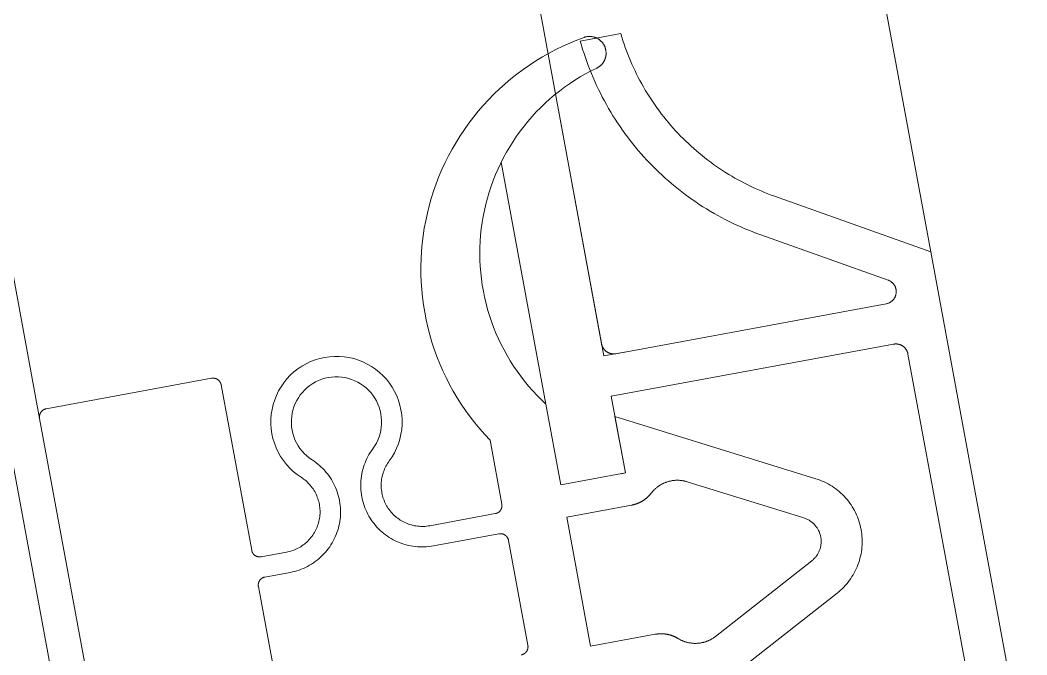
# Model space of a CAD drawing. Header units: millimetres. Extents: x -159872 to 386485, y -250577 to 158966.
# Drawn here: x 178068.35 to 178092.89, y 3700.89 to 3716.36 of the extents above; entities that cross this region are included whole.
import ezdxf

# ---------------------------------------------------------------- set-up
doc = ezdxf.new("R2010")
doc.units = ezdxf.units.MM
doc.layers.get('0').update_dxf_attribs({"lineweight": 25})
doc.layers.add('LDS-equipment-kitchen equipment', color=3, linetype='Continuous', lineweight=13)

# ---------------------------------------------------------------- blocks, each defined once
blk = doc.blocks.new('A$C73be1ed8')
at = {"transparency": 33554687}
for points in [[(616.4, 688.438, 0), (673.6, 688.438, 0)], [(623.912, 687.588, 0), (52.312, 687.588, 0)], [(623.712, 687.388, 0), (623.712, 683.288, 0)], [(636.512, 687.588, 0), (623.912, 687.588, 0)], [(623.912, 683.088, 0), (628.012, 683.088, 0)], [(631.512, 683.088, 0), (628.912, 683.088, 0)], [(628.212, 682.888, 0), (628.212, 682.263, 0)], [(628.712, 682.888, 0), (628.712, 682.263, 0)], [(628.212, 678.713, 0), (628.212, 677.088, 0)], [(628.712, 678.713, 0), (628.712, 677.088, 0)], [(628.012, 676.888, 0), (626.429, 676.888, 0)], [(628.912, 676.888, 0), (631.512, 676.888, 0)], [(625.812, 675.388, 0), (619.812, 675.388, 0)], [(625.812, 675.388, 0), (627.812, 675.388, 0)], [(627.812, 675.388, 0), (627.812, 673.788, 0)], [(628.612, 675.388, 0), (628.612, 673.788, 0)], [(631.812, 675.388, 0), (628.612, 675.388, 0)], [(631.812, 673.788, 0), (631.812, 675.388, 0)], [(54.912, 673.788, 0), (624.912, 673.788, 0)], [(618.862, 673.788, 0), (624.612, 673.788, 0)], [(624.912, 673.088, 0), (624.912, 673.788, 0)], [(625.912, 666.788, 0), (625.912, 673.788, 0)], [(625.912, 673.788, 0), (627.812, 673.788, 0)], [(626.412, 673.788, 0), (628.795, 669.245, 0)], [(627.812, 673.788, 0), (626.412, 673.788, 0)], [(627.812, 673.788, 0), (627.812, 673.888, 0)], [(631.629, 669.245, 0), (634.012, 673.788, 0)], [(624.912, 673.488, 0), (624.912, 666.788, 0)], [(617.262, 672.959, 0), (617.262, 671.956, 0)], [(617.585, 672.388, 0), (617.597, 672.388, 0)], [(628.296, 672.349, 0), (629.681, 669.709, 0)], [(630.743, 669.709, 0), (632.128, 672.349, 0)], [(624.352, 666.638, 0), (622.706, 669.488, 0)], [(621.84, 668.988, 0), (623.862, 665.488, 0)], [(634.412, 666.488, 0), (626.212, 666.488, 0)], [(623.862, 665.488, 0), (52.563, 665.488, 0)], [(623.862, 665.488, 0), (636.763, 665.488, 0)]]:
    blk.add_polyline3d(points, dxfattribs=at)
for points in [[(623.712, 687.388, 0), (623.712, 687.393, 0), (623.712, 687.398, 0), (623.713, 687.403, 0), (623.713, 687.407, 0), (623.714, 687.412, 0), (623.714, 687.417, 0), (623.715, 687.422, 0), (623.716, 687.427, 0), (623.717, 687.432, 0), (623.718, 687.436, 0), (623.719, 687.441, 0), (623.721, 687.446, 0), (623.722, 687.451, 0), (623.724, 687.455, 0), (623.726, 687.46, 0), (623.727, 687.464, 0), (623.729, 687.469, 0), (623.731, 687.473, 0), (623.733, 687.478, 0), (623.736, 687.482, 0), (623.738, 687.486, 0), (623.741, 687.491, 0), (623.743, 687.495, 0), (623.746, 687.499, 0), (623.749, 687.503, 0), (623.751, 687.507, 0), (623.754, 687.511, 0), (623.758, 687.515, 0), (623.761, 687.519, 0), (623.764, 687.522, 0), (623.767, 687.526, 0), (623.771, 687.529, 0), (623.774, 687.533, 0), (623.778, 687.536, 0), (623.781, 687.539, 0), (623.785, 687.542, 0), (623.789, 687.546, 0), (623.793, 687.549, 0), (623.797, 687.551, 0), (623.801, 687.554, 0), (623.805, 687.557, 0), (623.809, 687.559, 0), (623.814, 687.562, 0), (623.818, 687.564, 0), (623.822, 687.567, 0), (623.827, 687.569, 0), (623.831, 687.571, 0), (623.836, 687.573, 0), (623.84, 687.574, 0), (623.845, 687.576, 0), (623.849, 687.578, 0), (623.854, 687.579, 0), (623.859, 687.581, 0), (623.864, 687.582, 0), (623.868, 687.583, 0), (623.873, 687.584, 0), (623.878, 687.585, 0), (623.883, 687.586, 0), (623.888, 687.586, 0), (623.893, 687.587, 0), (623.897, 687.587, 0), (623.902, 687.588, 0), (623.907, 687.588, 0), (623.912, 687.588, 0)], [(623.912, 683.088, 0), (623.907, 683.088, 0), (623.902, 683.088, 0), (623.897, 683.088, 0), (623.893, 683.089, 0), (623.888, 683.089, 0), (623.883, 683.09, 0), (623.878, 683.091, 0), (623.873, 683.092, 0), (623.868, 683.093, 0), (623.864, 683.094, 0), (623.859, 683.095, 0), (623.854, 683.096, 0), (623.849, 683.098, 0), (623.845, 683.1, 0), (623.84, 683.101, 0), (623.836, 683.103, 0), (623.831, 683.105, 0), (623.827, 683.107, 0), (623.822, 683.109, 0), (623.818, 683.111, 0), (623.814, 683.114, 0), (623.809, 683.116, 0), (623.805, 683.119, 0), (623.801, 683.122, 0), (623.797, 683.124, 0), (623.793, 683.127, 0), (623.789, 683.13, 0), (623.785, 683.133, 0), (623.781, 683.136, 0), (623.778, 683.14, 0), (623.774, 683.143, 0), (623.771, 683.146, 0), (623.767, 683.15, 0), (623.764, 683.154, 0), (623.761, 683.157, 0), (623.758, 683.161, 0), (623.754, 683.165, 0), (623.751, 683.169, 0), (623.749, 683.173, 0), (623.746, 683.177, 0), (623.743, 683.181, 0), (623.741, 683.185, 0), (623.738, 683.189, 0), (623.736, 683.194, 0), (623.733, 683.198, 0), (623.731, 683.202, 0), (623.729, 683.207, 0), (623.727, 683.211, 0), (623.726, 683.216, 0), (623.724, 683.22, 0), (623.722, 683.225, 0), (623.721, 683.23, 0), (623.719, 683.235, 0), (623.718, 683.239, 0), (623.717, 683.244, 0), (623.716, 683.249, 0), (623.715, 683.254, 0), (623.714, 683.259, 0), (623.714, 683.263, 0), (623.713, 683.268, 0), (623.713, 683.273, 0), (623.712, 683.278, 0), (623.712, 683.283, 0), (623.712, 683.288, 0)], [(628.012, 683.088, 0), (628.017, 683.088, 0), (628.022, 683.088, 0), (628.027, 683.087, 0), (628.032, 683.087, 0), (628.037, 683.086, 0), (628.041, 683.086, 0), (628.046, 683.085, 0), (628.051, 683.084, 0), (628.056, 683.083, 0), (628.061, 683.082, 0), (628.065, 683.081, 0), (628.07, 683.079, 0), (628.075, 683.078, 0), (628.08, 683.076, 0), (628.084, 683.074, 0), (628.089, 683.073, 0), (628.093, 683.071, 0), (628.098, 683.069, 0), (628.102, 683.067, 0), (628.106, 683.064, 0), (628.111, 683.062, 0), (628.115, 683.059, 0), (628.119, 683.057, 0), (628.123, 683.054, 0), (628.127, 683.051, 0), (628.131, 683.049, 0), (628.135, 683.046, 0), (628.139, 683.042, 0), (628.143, 683.039, 0), (628.146, 683.036, 0), (628.15, 683.033, 0), (628.154, 683.029, 0), (628.157, 683.026, 0), (628.16, 683.022, 0), (628.164, 683.019, 0), (628.167, 683.015, 0), (628.17, 683.011, 0), (628.173, 683.007, 0), (628.176, 683.003, 0), (628.178, 682.999, 0), (628.181, 682.995, 0), (628.184, 682.991, 0), (628.186, 682.986, 0), (628.189, 682.982, 0), (628.191, 682.978, 0), (628.193, 682.973, 0), (628.195, 682.969, 0), (628.197, 682.964, 0), (628.199, 682.96, 0), (628.2, 682.955, 0), (628.202, 682.951, 0), (628.204, 682.946, 0), (628.205, 682.941, 0), (628.206, 682.936, 0), (628.207, 682.932, 0), (628.208, 682.927, 0), (628.209, 682.922, 0), (628.21, 682.917, 0), (628.211, 682.912, 0), (628.211, 682.907, 0), (628.212, 682.903, 0), (628.212, 682.898, 0), (628.212, 682.893, 0), (628.212, 682.888, 0)], [(628.712, 682.888, 0), (628.712, 682.893, 0), (628.712, 682.898, 0), (628.713, 682.903, 0), (628.713, 682.907, 0), (628.714, 682.912, 0), (628.714, 682.917, 0), (628.715, 682.922, 0), (628.716, 682.927, 0), (628.717, 682.932, 0), (628.718, 682.936, 0), (628.719, 682.941, 0), (628.721, 682.946, 0), (628.722, 682.951, 0), (628.724, 682.955, 0), (628.726, 682.96, 0), (628.727, 682.964, 0), (628.729, 682.969, 0), (628.731, 682.973, 0), (628.733, 682.978, 0), (628.736, 682.982, 0), (628.738, 682.986, 0), (628.741, 682.991, 0), (628.743, 682.995, 0), (628.746, 682.999, 0), (628.749, 683.003, 0), (628.751, 683.007, 0), (628.754, 683.011, 0), (628.758, 683.015, 0), (628.761, 683.019, 0), (628.764, 683.022, 0), (628.767, 683.026, 0), (628.771, 683.029, 0), (628.774, 683.033, 0), (628.778, 683.036, 0), (628.781, 683.039, 0), (628.785, 683.042, 0), (628.789, 683.046, 0), (628.793, 683.049, 0), (628.797, 683.051, 0), (628.801, 683.054, 0), (628.805, 683.057, 0), (628.809, 683.059, 0), (628.814, 683.062, 0), (628.818, 683.064, 0), (628.822, 683.067, 0), (628.827, 683.069, 0), (628.831, 683.071, 0), (628.836, 683.073, 0), (628.84, 683.074, 0), (628.845, 683.076, 0), (628.849, 683.078, 0), (628.854, 683.079, 0), (628.859, 683.081, 0), (628.864, 683.082, 0), (628.868, 683.083, 0), (628.873, 683.084, 0), (628.878, 683.085, 0), (628.883, 683.086, 0), (628.888, 683.086, 0), (628.893, 683.087, 0), (628.897, 683.087, 0), (628.902, 683.088, 0), (628.907, 683.088, 0), (628.912, 683.088, 0)], [(628.712, 682.263, 0), (628.711, 682.207, 0), (628.708, 682.151, 0), (628.703, 682.095, 0), (628.695, 682.04, 0), (628.686, 681.984, 0), (628.675, 681.93, 0), (628.661, 681.875, 0), (628.646, 681.821, 0), (628.628, 681.768, 0), (628.609, 681.716, 0), (628.587, 681.664, 0), (628.564, 681.613, 0), (628.539, 681.563, 0), (628.512, 681.514, 0), (628.483, 681.466, 0), (628.452, 681.419, 0), (628.42, 681.373, 0), (628.386, 681.329, 0), (628.35, 681.286, 0), (628.313, 681.244, 0), (628.274, 681.203, 0), (628.234, 681.164, 0), (628.192, 681.127, 0), (628.149, 681.091, 0), (628.104, 681.057, 0), (628.059, 681.025, 0), (628.012, 680.994, 0), (627.964, 680.965, 0), (627.915, 680.938, 0), (627.865, 680.912, 0), (627.814, 680.889, 0), (627.763, 680.867, 0), (627.71, 680.848, 0), (627.657, 680.83, 0), (627.603, 680.815, 0), (627.549, 680.801, 0), (627.494, 680.79, 0), (627.439, 680.78, 0), (627.383, 680.773, 0), (627.327, 680.767, 0), (627.271, 680.764, 0), (627.215, 680.763, 0), (627.159, 680.764, 0), (627.104, 680.767, 0), (627.048, 680.772, 0), (626.992, 680.779, 0), (626.937, 680.788, 0), (626.882, 680.8, 0), (626.828, 680.813, 0), (626.774, 680.828, 0), (626.721, 680.846, 0), (626.668, 680.865, 0), (626.616, 680.886, 0), (626.565, 680.91, 0), (626.515, 680.935, 0), (626.466, 680.962, 0), (626.418, 680.99, 0), (626.371, 681.021, 0), (626.325, 681.053, 0), (626.281, 681.087, 0), (626.237, 681.123, 0), (626.196, 681.16, 0), (626.155, 681.199, 0), (626.116, 681.239, 0)], [(628.212, 682.263, 0), (628.211, 682.226, 0), (628.209, 682.188, 0), (628.206, 682.151, 0), (628.201, 682.114, 0), (628.195, 682.077, 0), (628.187, 682.041, 0), (628.178, 682.004, 0), (628.168, 681.969, 0), (628.156, 681.933, 0), (628.143, 681.898, 0), (628.129, 681.864, 0), (628.113, 681.83, 0), (628.097, 681.796, 0), (628.079, 681.764, 0), (628.059, 681.732, 0), (628.039, 681.7, 0), (628.017, 681.67, 0), (627.995, 681.64, 0), (627.971, 681.611, 0), (627.946, 681.583, 0), (627.92, 681.557, 0), (627.893, 681.531, 0), (627.865, 681.506, 0), (627.837, 681.482, 0), (627.807, 681.459, 0), (627.777, 681.437, 0), (627.745, 681.417, 0), (627.713, 681.398, 0), (627.681, 681.379, 0), (627.647, 681.363, 0), (627.614, 681.347, 0), (627.579, 681.333, 0), (627.544, 681.32, 0), (627.509, 681.308, 0), (627.473, 681.297, 0), (627.437, 681.288, 0), (627.4, 681.281, 0), (627.363, 681.274, 0), (627.326, 681.269, 0), (627.289, 681.266, 0), (627.252, 681.264, 0), (627.214, 681.263, 0), (627.177, 681.263, 0), (627.14, 681.265, 0), (627.103, 681.269, 0), (627.066, 681.274, 0), (627.029, 681.28, 0), (626.992, 681.287, 0), (626.956, 681.296, 0), (626.92, 681.307, 0), (626.884, 681.318, 0), (626.849, 681.331, 0), (626.815, 681.345, 0), (626.781, 681.361, 0), (626.747, 681.377, 0), (626.715, 681.395, 0), (626.683, 681.415, 0), (626.651, 681.435, 0), (626.621, 681.456, 0), (626.591, 681.479, 0), (626.562, 681.503, 0), (626.534, 681.528, 0), (626.507, 681.553, 0), (626.481, 681.58, 0)], [(626.481, 679.396, 0), (626.397, 679.311, 0), (626.306, 679.234, 0), (626.209, 679.163, 0), (626.108, 679.1, 0), (626.002, 679.044, 0), (625.893, 678.997, 0), (625.78, 678.958, 0), (625.664, 678.927, 0), (625.547, 678.905, 0), (625.428, 678.892, 0), (625.309, 678.888, 0), (625.189, 678.893, 0), (625.07, 678.906, 0), (624.953, 678.929, 0), (624.838, 678.96, 0), (624.725, 679, 0), (624.616, 679.048, 0), (624.51, 679.104, 0), (624.409, 679.167, 0), (624.313, 679.238, 0), (624.223, 679.316, 0), (624.138, 679.401, 0), (624.06, 679.492, 0), (623.989, 679.588, 0), (623.926, 679.689, 0), (623.87, 679.795, 0), (623.822, 679.904, 0), (623.783, 680.017, 0), (623.752, 680.132, 0), (623.73, 680.25, 0), (623.717, 680.369, 0), (623.712, 680.488, 0), (623.717, 680.607, 0), (623.73, 680.726, 0), (623.752, 680.844, 0), (623.783, 680.959, 0), (623.823, 681.072, 0), (623.87, 681.181, 0), (623.926, 681.287, 0), (623.989, 681.388, 0), (624.06, 681.484, 0), (624.138, 681.575, 0), (624.223, 681.66, 0), (624.313, 681.738, 0), (624.409, 681.809, 0), (624.51, 681.872, 0), (624.616, 681.928, 0), (624.725, 681.976, 0), (624.838, 682.016, 0), (624.953, 682.047, 0), (625.071, 682.07, 0), (625.189, 682.083, 0), (625.309, 682.088, 0), (625.428, 682.084, 0), (625.547, 682.071, 0), (625.664, 682.049, 0), (625.78, 682.018, 0), (625.893, 681.979, 0), (626.002, 681.931, 0), (626.108, 681.876, 0), (626.209, 681.813, 0), (626.306, 681.742, 0), (626.397, 681.664, 0), (626.481, 681.58, 0)], [(626.116, 679.737, 0), (626.058, 679.679, 0), (625.995, 679.626, 0), (625.929, 679.577, 0), (625.859, 679.534, 0), (625.787, 679.495, 0), (625.711, 679.463, 0), (625.634, 679.436, 0), (625.554, 679.415, 0), (625.474, 679.4, 0), (625.392, 679.391, 0), (625.31, 679.388, 0), (625.228, 679.391, 0), (625.146, 679.4, 0), (625.065, 679.416, 0), (624.986, 679.437, 0), (624.909, 679.465, 0), (624.833, 679.498, 0), (624.761, 679.536, 0), (624.691, 679.58, 0), (624.625, 679.629, 0), (624.563, 679.682, 0), (624.505, 679.741, 0), (624.452, 679.803, 0), (624.403, 679.869, 0), (624.359, 679.939, 0), (624.321, 680.011, 0), (624.288, 680.087, 0), (624.261, 680.164, 0), (624.24, 680.243, 0), (624.225, 680.324, 0), (624.215, 680.406, 0), (624.212, 680.488, 0), (624.215, 680.57, 0), (624.225, 680.652, 0), (624.24, 680.732, 0), (624.261, 680.812, 0), (624.288, 680.889, 0), (624.321, 680.964, 0), (624.359, 681.037, 0), (624.403, 681.107, 0), (624.452, 681.173, 0), (624.505, 681.235, 0), (624.563, 681.293, 0), (624.625, 681.347, 0), (624.691, 681.396, 0), (624.761, 681.44, 0), (624.833, 681.478, 0), (624.909, 681.511, 0), (624.986, 681.538, 0), (625.065, 681.56, 0), (625.146, 681.575, 0), (625.228, 681.585, 0), (625.31, 681.588, 0), (625.392, 681.585, 0), (625.474, 681.576, 0), (625.554, 681.561, 0), (625.634, 681.54, 0), (625.711, 681.513, 0), (625.787, 681.48, 0), (625.859, 681.442, 0), (625.929, 681.399, 0), (625.995, 681.35, 0), (626.058, 681.297, 0), (626.116, 681.239, 0)], [(626.116, 679.737, 0), (626.155, 679.777, 0), (626.196, 679.816, 0), (626.237, 679.853, 0), (626.281, 679.889, 0), (626.325, 679.923, 0), (626.371, 679.955, 0), (626.418, 679.985, 0), (626.466, 680.014, 0), (626.515, 680.041, 0), (626.565, 680.066, 0), (626.616, 680.089, 0), (626.668, 680.111, 0), (626.721, 680.13, 0), (626.774, 680.147, 0), (626.828, 680.163, 0), (626.882, 680.176, 0), (626.937, 680.187, 0), (626.992, 680.197, 0), (627.048, 680.204, 0), (627.104, 680.209, 0), (627.159, 680.212, 0), (627.215, 680.213, 0), (627.271, 680.212, 0), (627.327, 680.208, 0), (627.383, 680.203, 0), (627.439, 680.196, 0), (627.494, 680.186, 0), (627.549, 680.175, 0), (627.603, 680.161, 0), (627.657, 680.145, 0), (627.71, 680.128, 0), (627.763, 680.108, 0), (627.814, 680.087, 0), (627.865, 680.063, 0), (627.915, 680.038, 0), (627.964, 680.011, 0), (628.012, 679.982, 0), (628.059, 679.951, 0), (628.104, 679.919, 0), (628.149, 679.884, 0), (628.192, 679.849, 0), (628.234, 679.811, 0), (628.274, 679.772, 0), (628.313, 679.732, 0), (628.35, 679.69, 0), (628.386, 679.647, 0), (628.42, 679.603, 0), (628.452, 679.557, 0), (628.483, 679.51, 0), (628.512, 679.462, 0), (628.539, 679.413, 0), (628.564, 679.363, 0), (628.587, 679.312, 0), (628.609, 679.26, 0), (628.628, 679.208, 0), (628.646, 679.154, 0), (628.661, 679.101, 0), (628.675, 679.046, 0), (628.686, 678.991, 0), (628.695, 678.936, 0), (628.703, 678.881, 0), (628.708, 678.825, 0), (628.711, 678.769, 0), (628.712, 678.713, 0)], [(626.481, 679.396, 0), (626.507, 679.422, 0), (626.534, 679.448, 0), (626.562, 679.473, 0), (626.591, 679.497, 0), (626.621, 679.519, 0), (626.651, 679.541, 0), (626.683, 679.561, 0), (626.715, 679.581, 0), (626.747, 679.598, 0), (626.781, 679.615, 0), (626.815, 679.631, 0), (626.849, 679.645, 0), (626.884, 679.658, 0), (626.92, 679.669, 0), (626.956, 679.68, 0), (626.992, 679.689, 0), (627.029, 679.696, 0), (627.065, 679.702, 0), (627.103, 679.707, 0), (627.14, 679.71, 0), (627.177, 679.712, 0), (627.214, 679.713, 0), (627.252, 679.712, 0), (627.289, 679.71, 0), (627.326, 679.707, 0), (627.363, 679.702, 0), (627.4, 679.695, 0), (627.437, 679.688, 0), (627.473, 679.678, 0), (627.509, 679.668, 0), (627.544, 679.656, 0), (627.579, 679.643, 0), (627.614, 679.629, 0), (627.647, 679.613, 0), (627.681, 679.596, 0), (627.713, 679.578, 0), (627.745, 679.559, 0), (627.777, 679.538, 0), (627.807, 679.517, 0), (627.837, 679.494, 0), (627.865, 679.47, 0), (627.893, 679.445, 0), (627.92, 679.419, 0), (627.946, 679.392, 0), (627.971, 679.365, 0), (627.995, 679.336, 0), (628.017, 679.306, 0), (628.039, 679.276, 0), (628.059, 679.244, 0), (628.079, 679.212, 0), (628.097, 679.18, 0), (628.113, 679.146, 0), (628.129, 679.112, 0), (628.143, 679.078, 0), (628.156, 679.043, 0), (628.168, 679.007, 0), (628.178, 678.971, 0), (628.187, 678.935, 0), (628.195, 678.899, 0), (628.201, 678.862, 0), (628.206, 678.825, 0), (628.209, 678.788, 0), (628.211, 678.75, 0), (628.212, 678.713, 0)], [(617.19, 672.852, 0), (617.223, 673.036, 0), (617.262, 673.219, 0), (617.306, 673.401, 0), (617.356, 673.581, 0), (617.412, 673.76, 0), (617.473, 673.937, 0), (617.539, 674.111, 0), (617.611, 674.284, 0), (617.689, 674.454, 0), (617.771, 674.622, 0), (617.859, 674.787, 0), (617.952, 674.949, 0), (618.05, 675.109, 0), (618.153, 675.265, 0), (618.26, 675.418, 0), (618.373, 675.567, 0), (618.49, 675.713, 0), (618.611, 675.856, 0), (618.737, 675.994, 0), (618.867, 676.128, 0), (619.001, 676.259, 0), (619.14, 676.385, 0), (619.282, 676.506, 0), (619.428, 676.623, 0), (619.577, 676.736, 0), (619.73, 676.844, 0), (619.886, 676.947, 0), (620.045, 677.045, 0), (620.207, 677.138, 0), (620.372, 677.226, 0), (620.54, 677.309, 0), (620.71, 677.386, 0), (620.883, 677.458, 0), (621.058, 677.525, 0), (621.234, 677.586, 0), (621.413, 677.642, 0), (621.593, 677.692, 0), (621.775, 677.737, 0), (621.958, 677.776, 0), (622.142, 677.809, 0), (622.327, 677.836, 0), (622.512, 677.858, 0), (622.699, 677.874, 0), (622.886, 677.884, 0), (623.073, 677.888, 0), (623.26, 677.886, 0), (623.446, 677.879, 0), (623.633, 677.865, 0), (623.819, 677.846, 0), (624.004, 677.821, 0), (624.189, 677.79, 0), (624.372, 677.754, 0), (624.555, 677.712, 0), (624.735, 677.664, 0), (624.915, 677.611, 0), (625.092, 677.552, 0), (625.268, 677.487, 0), (625.441, 677.417, 0), (625.612, 677.342, 0), (625.781, 677.262, 0), (625.947, 677.176, 0), (626.111, 677.085, 0), (626.271, 676.989, 0), (626.429, 676.888, 0)], [(628.212, 677.088, 0), (628.212, 677.083, 0), (628.212, 677.078, 0), (628.212, 677.073, 0), (628.211, 677.068, 0), (628.211, 677.063, 0), (628.21, 677.059, 0), (628.209, 677.054, 0), (628.208, 677.049, 0), (628.207, 677.044, 0), (628.206, 677.039, 0), (628.205, 677.035, 0), (628.204, 677.03, 0), (628.202, 677.025, 0), (628.2, 677.02, 0), (628.199, 677.016, 0), (628.197, 677.011, 0), (628.195, 677.007, 0), (628.193, 677.002, 0), (628.191, 676.998, 0), (628.189, 676.994, 0), (628.186, 676.989, 0), (628.184, 676.985, 0), (628.181, 676.981, 0), (628.178, 676.977, 0), (628.176, 676.973, 0), (628.173, 676.969, 0), (628.17, 676.965, 0), (628.167, 676.961, 0), (628.164, 676.957, 0), (628.16, 676.954, 0), (628.157, 676.95, 0), (628.154, 676.946, 0), (628.15, 676.943, 0), (628.146, 676.94, 0), (628.143, 676.936, 0), (628.139, 676.933, 0), (628.135, 676.93, 0), (628.131, 676.927, 0), (628.127, 676.924, 0), (628.123, 676.922, 0), (628.119, 676.919, 0), (628.115, 676.916, 0), (628.111, 676.914, 0), (628.106, 676.911, 0), (628.102, 676.909, 0), (628.098, 676.907, 0), (628.093, 676.905, 0), (628.089, 676.903, 0), (628.084, 676.901, 0), (628.08, 676.9, 0), (628.075, 676.898, 0), (628.07, 676.896, 0), (628.065, 676.895, 0), (628.061, 676.894, 0), (628.056, 676.893, 0), (628.051, 676.892, 0), (628.046, 676.891, 0), (628.041, 676.89, 0), (628.037, 676.889, 0), (628.032, 676.889, 0), (628.027, 676.888, 0), (628.022, 676.888, 0), (628.017, 676.888, 0), (628.012, 676.888, 0)], [(628.912, 676.888, 0), (628.907, 676.888, 0), (628.902, 676.888, 0), (628.897, 676.888, 0), (628.893, 676.889, 0), (628.888, 676.889, 0), (628.883, 676.89, 0), (628.878, 676.891, 0), (628.873, 676.892, 0), (628.868, 676.893, 0), (628.864, 676.894, 0), (628.859, 676.895, 0), (628.854, 676.896, 0), (628.849, 676.898, 0), (628.845, 676.9, 0), (628.84, 676.901, 0), (628.836, 676.903, 0), (628.831, 676.905, 0), (628.827, 676.907, 0), (628.822, 676.909, 0), (628.818, 676.911, 0), (628.814, 676.914, 0), (628.809, 676.916, 0), (628.805, 676.919, 0), (628.801, 676.922, 0), (628.797, 676.924, 0), (628.793, 676.927, 0), (628.789, 676.93, 0), (628.785, 676.933, 0), (628.781, 676.936, 0), (628.778, 676.94, 0), (628.774, 676.943, 0), (628.771, 676.946, 0), (628.767, 676.95, 0), (628.764, 676.954, 0), (628.761, 676.957, 0), (628.758, 676.961, 0), (628.754, 676.965, 0), (628.751, 676.969, 0), (628.749, 676.973, 0), (628.746, 676.977, 0), (628.743, 676.981, 0), (628.741, 676.985, 0), (628.738, 676.989, 0), (628.736, 676.994, 0), (628.733, 676.998, 0), (628.731, 677.002, 0), (628.729, 677.007, 0), (628.727, 677.011, 0), (628.726, 677.016, 0), (628.724, 677.02, 0), (628.722, 677.025, 0), (628.721, 677.03, 0), (628.719, 677.035, 0), (628.718, 677.039, 0), (628.717, 677.044, 0), (628.716, 677.049, 0), (628.715, 677.054, 0), (628.714, 677.059, 0), (628.714, 677.063, 0), (628.713, 677.068, 0), (628.713, 677.073, 0), (628.712, 677.078, 0), (628.712, 677.083, 0), (628.712, 677.088, 0)], [(631.712, 677.088, 0), (631.712, 677.083, 0), (631.712, 677.078, 0), (631.712, 677.073, 0), (631.711, 677.068, 0), (631.711, 677.063, 0), (631.71, 677.059, 0), (631.709, 677.054, 0), (631.708, 677.049, 0), (631.707, 677.044, 0), (631.706, 677.039, 0), (631.705, 677.035, 0), (631.704, 677.03, 0), (631.702, 677.025, 0), (631.7, 677.02, 0), (631.699, 677.016, 0), (631.697, 677.011, 0), (631.695, 677.007, 0), (631.693, 677.002, 0), (631.691, 676.998, 0), (631.689, 676.994, 0), (631.686, 676.989, 0), (631.684, 676.985, 0), (631.681, 676.981, 0), (631.678, 676.977, 0), (631.676, 676.973, 0), (631.673, 676.969, 0), (631.67, 676.965, 0), (631.667, 676.961, 0), (631.664, 676.957, 0), (631.66, 676.954, 0), (631.657, 676.95, 0), (631.654, 676.946, 0), (631.65, 676.943, 0), (631.646, 676.94, 0), (631.643, 676.936, 0), (631.639, 676.933, 0), (631.635, 676.93, 0), (631.631, 676.927, 0), (631.627, 676.924, 0), (631.623, 676.922, 0), (631.619, 676.919, 0), (631.615, 676.916, 0), (631.611, 676.914, 0), (631.606, 676.911, 0), (631.602, 676.909, 0), (631.598, 676.907, 0), (631.593, 676.905, 0), (631.589, 676.903, 0), (631.584, 676.901, 0), (631.58, 676.9, 0), (631.575, 676.898, 0), (631.57, 676.896, 0), (631.565, 676.895, 0), (631.561, 676.894, 0), (631.556, 676.893, 0), (631.551, 676.892, 0), (631.546, 676.891, 0), (631.541, 676.89, 0), (631.537, 676.889, 0), (631.532, 676.889, 0), (631.527, 676.888, 0), (631.522, 676.888, 0), (631.517, 676.888, 0), (631.512, 676.888, 0)], [(617.983, 672.684, 0), (618.025, 672.831, 0), (618.071, 672.976, 0), (618.122, 673.12, 0), (618.177, 673.262, 0), (618.236, 673.403, 0), (618.3, 673.541, 0), (618.367, 673.678, 0), (618.439, 673.812, 0), (618.515, 673.945, 0), (618.595, 674.074, 0), (618.679, 674.202, 0), (618.767, 674.327, 0), (618.858, 674.449, 0), (618.954, 674.568, 0), (619.052, 674.684, 0), (619.155, 674.797, 0), (619.26, 674.907, 0), (619.369, 675.014, 0), (619.481, 675.117, 0), (619.597, 675.217, 0), (619.715, 675.313, 0), (619.836, 675.406, 0), (619.96, 675.495, 0), (620.087, 675.58, 0), (620.216, 675.661, 0), (620.347, 675.738, 0), (620.481, 675.811, 0), (620.617, 675.88, 0), (620.755, 675.945, 0), (620.895, 676.006, 0), (621.037, 676.062, 0), (621.18, 676.114, 0), (621.325, 676.162, 0), (621.471, 676.205, 0), (621.619, 676.243, 0), (621.767, 676.277, 0), (621.917, 676.307, 0), (622.067, 676.332, 0), (622.218, 676.352, 0), (622.37, 676.368, 0), (622.522, 676.379, 0), (622.675, 676.386, 0), (622.827, 676.388, 0), (622.98, 676.385, 0), (623.132, 676.378, 0), (623.284, 676.366, 0), (623.435, 676.349, 0), (623.586, 676.328, 0), (623.737, 676.302, 0), (623.886, 676.271, 0), (624.035, 676.236, 0), (624.182, 676.197, 0), (624.328, 676.153, 0), (624.472, 676.104, 0), (624.616, 676.051, 0), (624.757, 675.994, 0), (624.896, 675.933, 0), (625.034, 675.867, 0), (625.17, 675.797, 0), (625.303, 675.723, 0), (625.434, 675.645, 0), (625.563, 675.563, 0), (625.689, 675.477, 0), (625.812, 675.388, 0)], [(624.612, 673.788, 0), (624.619, 673.788, 0), (624.627, 673.788, 0), (624.634, 673.787, 0), (624.642, 673.786, 0), (624.649, 673.786, 0), (624.656, 673.785, 0), (624.663, 673.783, 0), (624.671, 673.782, 0), (624.678, 673.781, 0), (624.685, 673.779, 0), (624.692, 673.777, 0), (624.699, 673.775, 0), (624.706, 673.773, 0), (624.713, 673.77, 0), (624.72, 673.768, 0), (624.727, 673.765, 0), (624.734, 673.762, 0), (624.74, 673.759, 0), (624.747, 673.756, 0), (624.754, 673.752, 0), (624.76, 673.749, 0), (624.766, 673.745, 0), (624.773, 673.741, 0), (624.779, 673.737, 0), (624.785, 673.733, 0), (624.791, 673.729, 0), (624.797, 673.724, 0), (624.802, 673.72, 0), (624.808, 673.715, 0), (624.814, 673.71, 0), (624.819, 673.705, 0), (624.824, 673.7, 0), (624.829, 673.695, 0), (624.834, 673.689, 0), (624.839, 673.684, 0), (624.844, 673.678, 0), (624.849, 673.672, 0), (624.853, 673.667, 0), (624.857, 673.661, 0), (624.862, 673.655, 0), (624.866, 673.648, 0), (624.869, 673.642, 0), (624.873, 673.636, 0), (624.877, 673.629, 0), (624.88, 673.623, 0), (624.883, 673.616, 0), (624.886, 673.609, 0), (624.889, 673.603, 0), (624.892, 673.596, 0), (624.895, 673.589, 0), (624.897, 673.582, 0), (624.899, 673.575, 0), (624.901, 673.568, 0), (624.903, 673.561, 0), (624.905, 673.554, 0), (624.906, 673.546, 0), (624.908, 673.539, 0), (624.909, 673.532, 0), (624.91, 673.525, 0), (624.911, 673.517, 0), (624.911, 673.51, 0), (624.912, 673.503, 0), (624.912, 673.495, 0), (624.912, 673.488, 0)], [(628.612, 673.788, 0), (628.612, 673.779, 0), (628.612, 673.77, 0), (628.612, 673.76, 0), (628.611, 673.751, 0), (628.611, 673.742, 0), (628.61, 673.733, 0), (628.61, 673.724, 0), (628.609, 673.715, 0), (628.608, 673.706, 0), (628.607, 673.697, 0), (628.606, 673.688, 0), (628.605, 673.679, 0), (628.603, 673.67, 0), (628.602, 673.661, 0), (628.6, 673.652, 0), (628.599, 673.643, 0), (628.597, 673.634, 0), (628.595, 673.625, 0), (628.593, 673.616, 0), (628.591, 673.607, 0), (628.589, 673.598, 0), (628.587, 673.589, 0), (628.585, 673.58, 0), (628.582, 673.572, 0), (628.58, 673.563, 0), (628.577, 673.554, 0), (628.574, 673.545, 0), (628.572, 673.537, 0), (628.569, 673.528, 0), (628.566, 673.519, 0), (628.563, 673.511, 0), (628.559, 673.502, 0), (628.556, 673.494, 0), (628.553, 673.485, 0), (628.549, 673.477, 0), (628.546, 673.469, 0), (628.542, 673.46, 0), (628.538, 673.452, 0), (628.534, 673.444, 0), (628.53, 673.435, 0), (628.526, 673.427, 0), (628.522, 673.419, 0), (628.518, 673.411, 0), (628.513, 673.403, 0), (628.509, 673.395, 0), (628.505, 673.387, 0), (628.5, 673.379, 0), (628.495, 673.371, 0), (628.49, 673.364, 0), (628.486, 673.356, 0), (628.481, 673.348, 0), (628.475, 673.341, 0), (628.47, 673.333, 0), (628.465, 673.326, 0), (628.46, 673.318, 0), (628.454, 673.311, 0), (628.449, 673.304, 0), (628.443, 673.296, 0), (628.438, 673.289, 0), (628.432, 673.282, 0), (628.426, 673.275, 0), (628.42, 673.268, 0), (628.414, 673.261, 0), (628.408, 673.254, 0)], [(632.016, 673.254, 0), (632.01, 673.261, 0), (632.004, 673.268, 0), (631.998, 673.275, 0), (631.992, 673.282, 0), (631.987, 673.289, 0), (631.981, 673.296, 0), (631.975, 673.304, 0), (631.97, 673.311, 0), (631.964, 673.318, 0), (631.959, 673.326, 0), (631.954, 673.333, 0), (631.949, 673.341, 0), (631.944, 673.348, 0), (631.939, 673.356, 0), (631.934, 673.364, 0), (631.929, 673.371, 0), (631.924, 673.379, 0), (631.92, 673.387, 0), (631.915, 673.395, 0), (631.911, 673.403, 0), (631.906, 673.411, 0), (631.902, 673.419, 0), (631.898, 673.427, 0), (631.894, 673.435, 0), (631.89, 673.444, 0), (631.886, 673.452, 0), (631.882, 673.46, 0), (631.879, 673.469, 0), (631.875, 673.477, 0), (631.872, 673.485, 0), (631.868, 673.494, 0), (631.865, 673.502, 0), (631.862, 673.511, 0), (631.859, 673.519, 0), (631.856, 673.528, 0), (631.853, 673.537, 0), (631.85, 673.545, 0), (631.847, 673.554, 0), (631.844, 673.563, 0), (631.842, 673.572, 0), (631.84, 673.58, 0), (631.837, 673.589, 0), (631.835, 673.598, 0), (631.833, 673.607, 0), (631.831, 673.616, 0), (631.829, 673.625, 0), (631.827, 673.634, 0), (631.825, 673.643, 0), (631.824, 673.652, 0), (631.822, 673.661, 0), (631.821, 673.67, 0), (631.82, 673.679, 0), (631.818, 673.688, 0), (631.817, 673.697, 0), (631.816, 673.706, 0), (631.815, 673.715, 0), (631.815, 673.724, 0), (631.814, 673.733, 0), (631.813, 673.742, 0), (631.813, 673.751, 0), (631.813, 673.76, 0), (631.812, 673.77, 0), (631.812, 673.779, 0), (631.812, 673.788, 0)], [(628.296, 672.349, 0), (628.289, 672.363, 0), (628.282, 672.376, 0), (628.276, 672.39, 0), (628.27, 672.404, 0), (628.264, 672.418, 0), (628.258, 672.432, 0), (628.253, 672.446, 0), (628.248, 672.461, 0), (628.243, 672.475, 0), (628.239, 672.489, 0), (628.234, 672.504, 0), (628.23, 672.519, 0), (628.227, 672.533, 0), (628.223, 672.548, 0), (628.22, 672.563, 0), (628.217, 672.578, 0), (628.215, 672.593, 0), (628.212, 672.608, 0), (628.21, 672.623, 0), (628.209, 672.638, 0), (628.207, 672.653, 0), (628.206, 672.668, 0), (628.205, 672.683, 0), (628.205, 672.698, 0), (628.204, 672.713, 0), (628.204, 672.729, 0), (628.205, 672.744, 0), (628.205, 672.759, 0), (628.206, 672.774, 0), (628.207, 672.789, 0), (628.209, 672.804, 0), (628.21, 672.819, 0), (628.213, 672.834, 0), (628.215, 672.849, 0), (628.217, 672.864, 0), (628.22, 672.879, 0), (628.223, 672.894, 0), (628.227, 672.909, 0), (628.231, 672.924, 0), (628.234, 672.938, 0), (628.239, 672.953, 0), (628.243, 672.967, 0), (628.248, 672.982, 0), (628.253, 672.996, 0), (628.259, 673.01, 0), (628.264, 673.024, 0), (628.27, 673.038, 0), (628.276, 673.052, 0), (628.283, 673.066, 0), (628.289, 673.079, 0), (628.296, 673.093, 0), (628.303, 673.106, 0), (628.311, 673.119, 0), (628.318, 673.132, 0), (628.326, 673.145, 0), (628.335, 673.158, 0), (628.343, 673.171, 0), (628.352, 673.183, 0), (628.36, 673.196, 0), (628.37, 673.208, 0), (628.379, 673.22, 0), (628.388, 673.231, 0), (628.398, 673.243, 0), (628.408, 673.254, 0)], [(632.016, 673.254, 0), (632.026, 673.243, 0), (632.036, 673.231, 0), (632.045, 673.22, 0), (632.055, 673.208, 0), (632.064, 673.196, 0), (632.073, 673.183, 0), (632.081, 673.171, 0), (632.09, 673.158, 0), (632.098, 673.145, 0), (632.106, 673.132, 0), (632.114, 673.119, 0), (632.121, 673.106, 0), (632.128, 673.093, 0), (632.135, 673.079, 0), (632.142, 673.066, 0), (632.148, 673.052, 0), (632.154, 673.038, 0), (632.16, 673.024, 0), (632.166, 673.01, 0), (632.171, 672.996, 0), (632.176, 672.982, 0), (632.181, 672.967, 0), (632.186, 672.953, 0), (632.19, 672.938, 0), (632.194, 672.924, 0), (632.197, 672.909, 0), (632.201, 672.894, 0), (632.204, 672.879, 0), (632.207, 672.864, 0), (632.209, 672.849, 0), (632.212, 672.834, 0), (632.214, 672.819, 0), (632.215, 672.804, 0), (632.217, 672.789, 0), (632.218, 672.774, 0), (632.219, 672.759, 0), (632.22, 672.744, 0), (632.22, 672.729, 0), (632.22, 672.713, 0), (632.22, 672.698, 0), (632.219, 672.683, 0), (632.218, 672.668, 0), (632.217, 672.653, 0), (632.216, 672.638, 0), (632.214, 672.623, 0), (632.212, 672.608, 0), (632.21, 672.593, 0), (632.207, 672.578, 0), (632.204, 672.563, 0), (632.201, 672.548, 0), (632.198, 672.533, 0), (632.194, 672.519, 0), (632.19, 672.504, 0), (632.186, 672.489, 0), (632.181, 672.475, 0), (632.176, 672.461, 0), (632.171, 672.446, 0), (632.166, 672.432, 0), (632.16, 672.418, 0), (632.154, 672.404, 0), (632.148, 672.39, 0), (632.142, 672.376, 0), (632.135, 672.363, 0), (632.128, 672.349, 0)], [(617.262, 672.959, 0), (617.367, 672.949, 0), (617.471, 672.938, 0), (617.575, 672.924, 0), (617.679, 672.91, 0), (617.782, 672.893, 0), (617.885, 672.876, 0), (617.989, 672.856, 0), (618.091, 672.835, 0), (618.194, 672.813, 0), (618.296, 672.789, 0), (618.397, 672.764, 0), (618.499, 672.737, 0), (618.6, 672.708, 0), (618.7, 672.678, 0), (618.8, 672.646, 0), (618.9, 672.613, 0), (618.999, 672.579, 0), (619.097, 672.543, 0), (619.195, 672.506, 0), (619.292, 672.467, 0), (619.389, 672.426, 0), (619.485, 672.384, 0), (619.581, 672.341, 0), (619.676, 672.296, 0), (619.77, 672.25, 0), (619.863, 672.203, 0), (619.956, 672.154, 0), (620.048, 672.104, 0), (620.139, 672.052, 0), (620.23, 671.999, 0), (620.319, 671.945, 0), (620.408, 671.889, 0), (620.496, 671.832, 0), (620.583, 671.774, 0), (620.67, 671.714, 0), (620.755, 671.653, 0), (620.839, 671.591, 0), (620.923, 671.527, 0), (621.005, 671.463, 0), (621.087, 671.397, 0), (621.167, 671.33, 0), (621.247, 671.261, 0), (621.325, 671.192, 0), (621.403, 671.121, 0), (621.479, 671.049, 0), (621.555, 670.976, 0), (621.629, 670.902, 0), (621.702, 670.827, 0), (621.774, 670.751, 0), (621.845, 670.673, 0), (621.914, 670.595, 0), (621.983, 670.515, 0), (622.05, 670.435, 0), (622.116, 670.354, 0), (622.181, 670.271, 0), (622.244, 670.188, 0), (622.307, 670.103, 0), (622.368, 670.018, 0), (622.427, 669.932, 0), (622.486, 669.845, 0), (622.543, 669.757, 0), (622.599, 669.668, 0), (622.653, 669.579, 0), (622.706, 669.488, 0)], [(617.585, 672.388, 0), (617.574, 672.388, 0), (617.563, 672.388, 0), (617.552, 672.389, 0), (617.542, 672.39, 0), (617.531, 672.392, 0), (617.52, 672.393, 0), (617.51, 672.395, 0), (617.499, 672.397, 0), (617.488, 672.4, 0), (617.478, 672.402, 0), (617.468, 672.405, 0), (617.457, 672.409, 0), (617.447, 672.412, 0), (617.437, 672.416, 0), (617.427, 672.42, 0), (617.417, 672.425, 0), (617.407, 672.429, 0), (617.398, 672.434, 0), (617.388, 672.44, 0), (617.379, 672.445, 0), (617.37, 672.451, 0), (617.361, 672.457, 0), (617.352, 672.463, 0), (617.343, 672.469, 0), (617.334, 672.476, 0), (617.326, 672.483, 0), (617.318, 672.49, 0), (617.31, 672.497, 0), (617.302, 672.505, 0), (617.295, 672.513, 0), (617.287, 672.521, 0), (617.28, 672.529, 0), (617.273, 672.537, 0), (617.267, 672.546, 0), (617.26, 672.554, 0), (617.254, 672.563, 0), (617.248, 672.572, 0), (617.242, 672.581, 0), (617.237, 672.591, 0), (617.232, 672.6, 0), (617.227, 672.61, 0), (617.222, 672.62, 0), (617.218, 672.63, 0), (617.213, 672.64, 0), (617.21, 672.65, 0), (617.206, 672.66, 0), (617.203, 672.67, 0), (617.2, 672.681, 0), (617.197, 672.691, 0), (617.194, 672.702, 0), (617.192, 672.712, 0), (617.19, 672.723, 0), (617.189, 672.734, 0), (617.187, 672.744, 0), (617.186, 672.755, 0), (617.186, 672.766, 0), (617.185, 672.777, 0), (617.185, 672.787, 0), (617.185, 672.798, 0), (617.185, 672.809, 0), (617.186, 672.82, 0), (617.187, 672.831, 0), (617.189, 672.841, 0), (617.19, 672.852, 0)], [(617.983, 672.684, 0), (617.981, 672.676, 0), (617.979, 672.668, 0), (617.976, 672.661, 0), (617.973, 672.653, 0), (617.97, 672.645, 0), (617.968, 672.638, 0), (617.964, 672.63, 0), (617.961, 672.623, 0), (617.958, 672.615, 0), (617.954, 672.608, 0), (617.95, 672.601, 0), (617.946, 672.593, 0), (617.942, 672.586, 0), (617.938, 672.579, 0), (617.934, 672.572, 0), (617.929, 672.566, 0), (617.925, 672.559, 0), (617.92, 672.552, 0), (617.915, 672.546, 0), (617.91, 672.539, 0), (617.905, 672.533, 0), (617.9, 672.527, 0), (617.894, 672.52, 0), (617.889, 672.514, 0), (617.883, 672.508, 0), (617.877, 672.503, 0), (617.871, 672.497, 0), (617.865, 672.491, 0), (617.859, 672.486, 0), (617.853, 672.481, 0), (617.847, 672.476, 0), (617.84, 672.47, 0), (617.834, 672.466, 0), (617.827, 672.461, 0), (617.82, 672.456, 0), (617.813, 672.452, 0), (617.807, 672.447, 0), (617.8, 672.443, 0), (617.792, 672.439, 0), (617.785, 672.435, 0), (617.778, 672.431, 0), (617.771, 672.428, 0), (617.763, 672.424, 0), (617.756, 672.421, 0), (617.748, 672.418, 0), (617.741, 672.415, 0), (617.733, 672.412, 0), (617.725, 672.409, 0), (617.718, 672.407, 0), (617.71, 672.404, 0), (617.702, 672.402, 0), (617.694, 672.4, 0), (617.686, 672.398, 0), (617.678, 672.396, 0), (617.67, 672.395, 0), (617.662, 672.393, 0), (617.654, 672.392, 0), (617.646, 672.391, 0), (617.638, 672.39, 0), (617.629, 672.389, 0), (617.621, 672.389, 0), (617.613, 672.388, 0), (617.605, 672.388, 0), (617.597, 672.388, 0)], [(617.262, 671.956, 0), (617.35, 671.946, 0), (617.438, 671.935, 0), (617.526, 671.923, 0), (617.613, 671.909, 0), (617.7, 671.894, 0), (617.787, 671.878, 0), (617.874, 671.861, 0), (617.96, 671.842, 0), (618.047, 671.822, 0), (618.133, 671.8, 0), (618.218, 671.778, 0), (618.303, 671.754, 0), (618.388, 671.729, 0), (618.473, 671.703, 0), (618.557, 671.675, 0), (618.64, 671.646, 0), (618.724, 671.616, 0), (618.806, 671.585, 0), (618.889, 671.552, 0), (618.971, 671.519, 0), (619.052, 671.484, 0), (619.133, 671.448, 0), (619.213, 671.41, 0), (619.293, 671.372, 0), (619.372, 671.332, 0), (619.45, 671.291, 0), (619.528, 671.249, 0), (619.606, 671.206, 0), (619.682, 671.162, 0), (619.758, 671.117, 0), (619.833, 671.07, 0), (619.908, 671.023, 0), (619.982, 670.974, 0), (620.055, 670.924, 0), (620.128, 670.873, 0), (620.199, 670.821, 0), (620.27, 670.768, 0), (620.34, 670.714, 0), (620.41, 670.659, 0), (620.478, 670.603, 0), (620.546, 670.546, 0), (620.613, 670.488, 0), (620.679, 670.429, 0), (620.744, 670.369, 0), (620.808, 670.308, 0), (620.871, 670.246, 0), (620.933, 670.184, 0), (620.995, 670.12, 0), (621.055, 670.055, 0), (621.115, 669.99, 0), (621.173, 669.923, 0), (621.231, 669.856, 0), (621.287, 669.788, 0), (621.343, 669.719, 0), (621.398, 669.65, 0), (621.451, 669.579, 0), (621.503, 669.508, 0), (621.555, 669.436, 0), (621.605, 669.363, 0), (621.654, 669.289, 0), (621.703, 669.215, 0), (621.75, 669.14, 0), (621.796, 669.065, 0), (621.84, 668.988, 0)], [(630.743, 669.709, 0), (630.734, 669.691, 0), (630.723, 669.674, 0), (630.712, 669.657, 0), (630.701, 669.64, 0), (630.689, 669.623, 0), (630.676, 669.607, 0), (630.663, 669.592, 0), (630.649, 669.577, 0), (630.635, 669.562, 0), (630.62, 669.548, 0), (630.605, 669.534, 0), (630.589, 669.521, 0), (630.573, 669.509, 0), (630.557, 669.497, 0), (630.54, 669.485, 0), (630.523, 669.474, 0), (630.505, 669.464, 0), (630.487, 669.455, 0), (630.469, 669.445, 0), (630.45, 669.437, 0), (630.431, 669.429, 0), (630.412, 669.422, 0), (630.393, 669.416, 0), (630.373, 669.41, 0), (630.354, 669.405, 0), (630.334, 669.4, 0), (630.314, 669.397, 0), (630.293, 669.393, 0), (630.273, 669.391, 0), (630.253, 669.389, 0), (630.233, 669.388, 0), (630.212, 669.388, 0), (630.192, 669.388, 0), (630.171, 669.389, 0), (630.151, 669.391, 0), (630.131, 669.393, 0), (630.111, 669.397, 0), (630.091, 669.4, 0), (630.071, 669.405, 0), (630.051, 669.41, 0), (630.031, 669.416, 0), (630.012, 669.422, 0), (629.993, 669.429, 0), (629.974, 669.437, 0), (629.956, 669.445, 0), (629.937, 669.455, 0), (629.919, 669.464, 0), (629.902, 669.474, 0), (629.884, 669.485, 0), (629.868, 669.497, 0), (629.851, 669.509, 0), (629.835, 669.521, 0), (629.819, 669.534, 0), (629.804, 669.548, 0), (629.789, 669.562, 0), (629.775, 669.577, 0), (629.761, 669.592, 0), (629.748, 669.607, 0), (629.736, 669.623, 0), (629.723, 669.64, 0), (629.712, 669.657, 0), (629.701, 669.674, 0), (629.691, 669.691, 0), (629.681, 669.709, 0)], [(631.629, 669.245, 0), (631.603, 669.197, 0), (631.575, 669.15, 0), (631.546, 669.104, 0), (631.515, 669.059, 0), (631.483, 669.016, 0), (631.449, 668.973, 0), (631.414, 668.932, 0), (631.377, 668.891, 0), (631.339, 668.852, 0), (631.3, 668.815, 0), (631.26, 668.778, 0), (631.218, 668.744, 0), (631.175, 668.71, 0), (631.131, 668.678, 0), (631.086, 668.648, 0), (631.04, 668.619, 0), (630.993, 668.591, 0), (630.945, 668.566, 0), (630.896, 668.542, 0), (630.847, 668.519, 0), (630.797, 668.498, 0), (630.746, 668.479, 0), (630.694, 668.462, 0), (630.642, 668.447, 0), (630.589, 668.433, 0), (630.536, 668.421, 0), (630.483, 668.411, 0), (630.429, 668.403, 0), (630.375, 668.396, 0), (630.321, 668.392, 0), (630.267, 668.389, 0), (630.212, 668.388, 0), (630.158, 668.389, 0), (630.103, 668.392, 0), (630.049, 668.396, 0), (629.995, 668.403, 0), (629.942, 668.411, 0), (629.888, 668.421, 0), (629.835, 668.433, 0), (629.782, 668.447, 0), (629.73, 668.462, 0), (629.679, 668.479, 0), (629.628, 668.498, 0), (629.577, 668.519, 0), (629.528, 668.542, 0), (629.479, 668.566, 0), (629.431, 668.591, 0), (629.384, 668.619, 0), (629.338, 668.648, 0), (629.293, 668.678, 0), (629.249, 668.71, 0), (629.206, 668.744, 0), (629.165, 668.778, 0), (629.124, 668.815, 0), (629.085, 668.852, 0), (629.047, 668.891, 0), (629.01, 668.932, 0), (628.975, 668.973, 0), (628.941, 669.016, 0), (628.909, 669.059, 0), (628.878, 669.104, 0), (628.849, 669.15, 0), (628.821, 669.197, 0), (628.795, 669.245, 0)], [(624.912, 666.788, 0), (624.912, 666.776, 0), (624.911, 666.763, 0), (624.91, 666.751, 0), (624.908, 666.739, 0), (624.906, 666.727, 0), (624.903, 666.715, 0), (624.9, 666.703, 0), (624.896, 666.691, 0), (624.892, 666.68, 0), (624.887, 666.669, 0), (624.882, 666.657, 0), (624.877, 666.646, 0), (624.871, 666.636, 0), (624.864, 666.625, 0), (624.857, 666.615, 0), (624.85, 666.605, 0), (624.842, 666.596, 0), (624.834, 666.586, 0), (624.826, 666.577, 0), (624.817, 666.569, 0), (624.808, 666.561, 0), (624.799, 666.553, 0), (624.789, 666.545, 0), (624.779, 666.538, 0), (624.768, 666.532, 0), (624.758, 666.526, 0), (624.747, 666.52, 0), (624.736, 666.515, 0), (624.725, 666.51, 0), (624.713, 666.505, 0), (624.702, 666.502, 0), (624.69, 666.498, 0), (624.678, 666.495, 0), (624.666, 666.493, 0), (624.654, 666.491, 0), (624.642, 666.489, 0), (624.629, 666.488, 0), (624.617, 666.488, 0), (624.605, 666.488, 0), (624.593, 666.489, 0), (624.58, 666.49, 0), (624.568, 666.491, 0), (624.556, 666.493, 0), (624.544, 666.496, 0), (624.532, 666.499, 0), (624.52, 666.502, 0), (624.509, 666.506, 0), (624.497, 666.511, 0), (624.486, 666.516, 0), (624.475, 666.521, 0), (624.464, 666.527, 0), (624.454, 666.533, 0), (624.443, 666.54, 0), (624.433, 666.547, 0), (624.424, 666.554, 0), (624.414, 666.562, 0), (624.405, 666.571, 0), (624.397, 666.579, 0), (624.388, 666.588, 0), (624.38, 666.598, 0), (624.373, 666.607, 0), (624.365, 666.617, 0), (624.359, 666.627, 0), (624.352, 666.638, 0)], [(626.212, 666.488, 0), (626.205, 666.488, 0), (626.197, 666.488, 0), (626.19, 666.489, 0), (626.183, 666.489, 0), (626.175, 666.49, 0), (626.168, 666.491, 0), (626.161, 666.492, 0), (626.154, 666.494, 0), (626.146, 666.495, 0), (626.139, 666.497, 0), (626.132, 666.499, 0), (626.125, 666.501, 0), (626.118, 666.503, 0), (626.111, 666.505, 0), (626.104, 666.508, 0), (626.097, 666.511, 0), (626.091, 666.514, 0), (626.084, 666.517, 0), (626.077, 666.52, 0), (626.071, 666.523, 0), (626.064, 666.527, 0), (626.058, 666.531, 0), (626.052, 666.534, 0), (626.045, 666.538, 0), (626.039, 666.543, 0), (626.033, 666.547, 0), (626.028, 666.551, 0), (626.022, 666.556, 0), (626.016, 666.561, 0), (626.011, 666.566, 0), (626.005, 666.571, 0), (626, 666.576, 0), (625.995, 666.581, 0), (625.99, 666.586, 0), (625.985, 666.592, 0), (625.98, 666.598, 0), (625.976, 666.603, 0), (625.971, 666.609, 0), (625.967, 666.615, 0), (625.963, 666.621, 0), (625.959, 666.627, 0), (625.955, 666.634, 0), (625.951, 666.64, 0), (625.948, 666.646, 0), (625.944, 666.653, 0), (625.941, 666.66, 0), (625.938, 666.666, 0), (625.935, 666.673, 0), (625.932, 666.68, 0), (625.93, 666.687, 0), (625.927, 666.694, 0), (625.925, 666.701, 0), (625.923, 666.708, 0), (625.921, 666.715, 0), (625.919, 666.722, 0), (625.918, 666.729, 0), (625.917, 666.737, 0), (625.915, 666.744, 0), (625.914, 666.751, 0), (625.914, 666.758, 0), (625.913, 666.766, 0), (625.912, 666.773, 0), (625.912, 666.781, 0), (625.912, 666.788, 0)]]:
    blk.add_polyline3d(points)

msp = doc.modelspace()

# ---------------------------------------------------------------- block references
at = {"layer": 'LDS-equipment-kitchen equipment', "xscale": -1, "rotation": 100.4582459913295}
msp.add_blockref('A$C73be1ed8', (178631.73576, 4445.00837, 0), dxfattribs=at)

doc.saveas('drawing.dxf')
